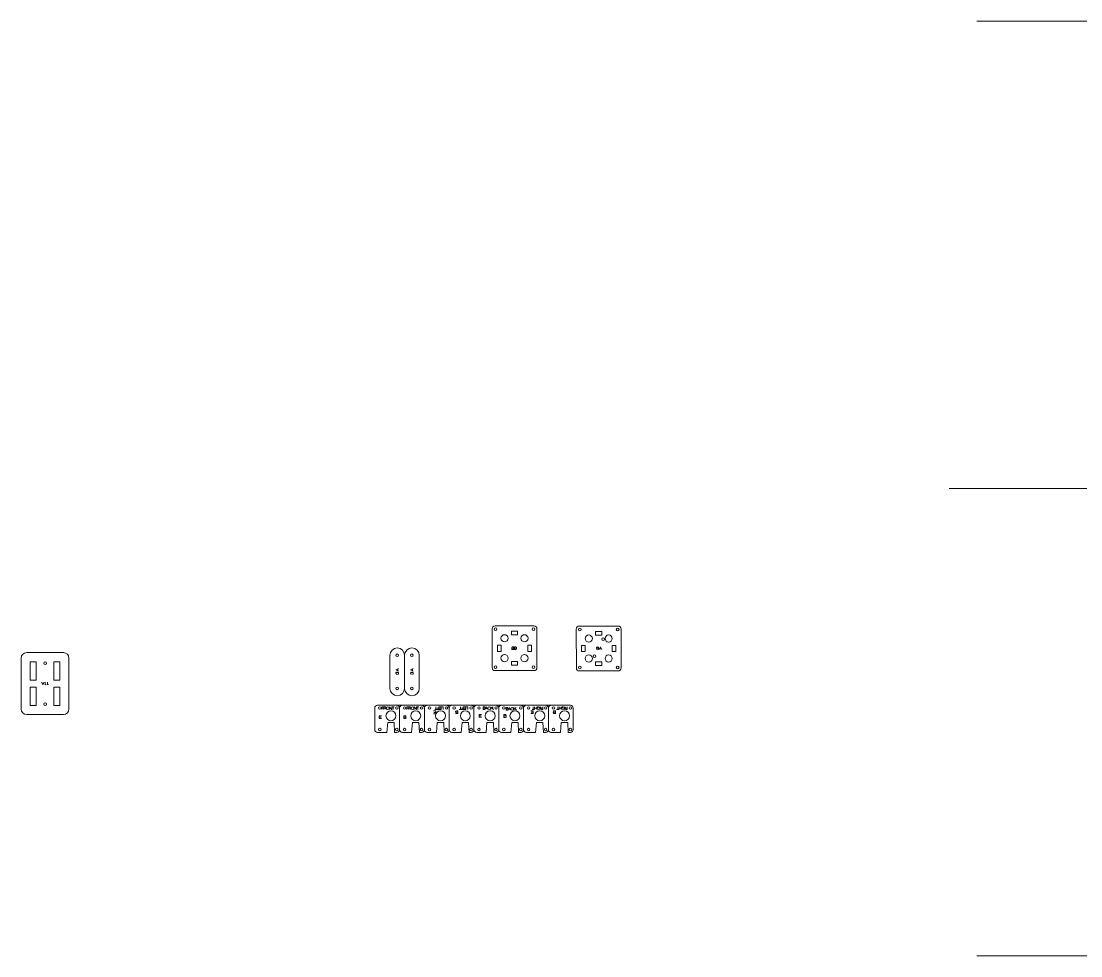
# Model space of a CAD drawing. Header units: millimetres. Extents: x -1390 to 6316, y -1840 to 2435.
# Drawn here: x 1687 to 2610, y 1244 to 2057 of the extents above; entities that cross this region are included whole.
import ezdxf

# ---------------------------------------------------------------- set-up
doc = ezdxf.new("R2010")
doc.units = ezdxf.units.MM
for name, color, linetype, lineweight, true_color in [('11A', 1, 'CONTINUOUS', 0, 0xff0000), ('11A Text', 5, 'CONTINUOUS', 0, 0x0000ff), ('3A', 1, 'CONTINUOUS', 0, 0xff0000), ('3A Text', 5, 'CONTINUOUS', 0, 0x0000ff), ('8A', 1, 'CONTINUOUS', 0, 0xff0000), ('8A Text', 5, 'CONTINUOUS', 0, 0x0000ff), ('8B', 1, 'CONTINUOUS', 0, 0xff0000), ('8B Text', 5, 'CONTINUOUS', 0, 0x0000ff), ('E and B', 1, 'CONTINUOUS', 0, 0xff0000), ('E and B text', 7, 'CONTINUOUS', 0, 0x000000), ('Referance lines', 3, 'CONTINUOUS', 0, 0x00ff00)]:
    doc.layers.add(name, color=color, linetype=linetype, lineweight=lineweight, true_color=true_color)

msp = doc.modelspace()

# ---------------------------------------------------------------- linework, layer by layer
at = {"layer": '11A', "color": 1, "true_color": 0xff0000}
for p, q in [((1691.51, 1507.99), (1724.01, 1507.99)), ((1728.55, 1503.45), (1728.55, 1458.56))]:
    msp.add_line(p, q, dxfattribs=at)
for points in [[(1686.96, 1458.81), (1686.96, 1503.2)], [(1694.88, 1500), (1700, 1500), (1700, 1484), (1694.88, 1484), (1694.88, 1500), (1694.88, 1500)], [(1708.9, 1498.86), (1708.9, 1498.86)], [(1715.52, 1500), (1720.64, 1500), (1720.64, 1484), (1715.52, 1484), (1715.52, 1500), (1715.52, 1500)], [(1694.88, 1478.01), (1700, 1478.01), (1700, 1462.01), (1694.88, 1462.01), (1694.88, 1478.01), (1694.88, 1478.01)], [(1715.52, 1478.01), (1720.64, 1478.01), (1720.64, 1462.01), (1715.52, 1462.01), (1715.52, 1478.01), (1715.52, 1478.01)], [(1708.9, 1463.15), (1708.9, 1463.15)], [(1723.76, 1454.01), (1691.76, 1454.01)]]:
    msp.add_lwpolyline(points, dxfattribs=at)
for points in [[(1686.96, 1503.2), (1686.96, 1505.85), (1689.11, 1508), (1691.76, 1508)], [(1723.76, 1508), (1726.41, 1508), (1728.56, 1505.85), (1728.56, 1503.2)], [(1707.76, 1500), (1707.13, 1500), (1706.62, 1499.49), (1706.62, 1498.86)], [(1706.62, 1498.86), (1706.62, 1498.23), (1707.13, 1497.72), (1707.76, 1497.72)], [(1708.9, 1498.86), (1708.9, 1499.49), (1708.39, 1500), (1707.76, 1500)], [(1707.76, 1497.72), (1708.39, 1497.72), (1708.9, 1498.23), (1708.9, 1498.86)], [(1691.76, 1454.01), (1689.11, 1454.01), (1686.96, 1456.16), (1686.96, 1458.81)], [(1707.76, 1464.29), (1707.13, 1464.29), (1706.62, 1463.78), (1706.62, 1463.15)], [(1706.62, 1463.15), (1706.62, 1462.52), (1707.13, 1462.01), (1707.76, 1462.01)], [(1708.9, 1463.15), (1708.9, 1463.78), (1708.39, 1464.29), (1707.76, 1464.29)], [(1707.76, 1462.01), (1708.39, 1462.01), (1708.9, 1462.52), (1708.9, 1463.15)], [(1728.56, 1458.81), (1728.56, 1456.16), (1726.41, 1454.01), (1723.76, 1454.01)]]:
    msp.add_open_spline(points, degree=3, dxfattribs=at)
at = {"layer": '11A Text', "color": 5, "true_color": 0x0000ff}
for points in [[(1706.96, 1482.21), (1705.85, 1479.8), (1705.76, 1479.8), (1704.65, 1482.21)], [(1705.02, 1481.42), (1706.6, 1481.42)], [(1707.95, 1479.86), (1707.86, 1479.86), (1707.86, 1482.24)], [(1709.95, 1479.86), (1709.86, 1479.86), (1709.86, 1482.24)]]:
    msp.add_lwpolyline(points, dxfattribs=at)
for points in [[(1708.7, 1480.31), (1708.33, 1480.22), (1708.09, 1480.02), (1707.95, 1479.86)], [(1710.7, 1480.31), (1710.33, 1480.22), (1710.09, 1480.02), (1709.95, 1479.86)]]:
    msp.add_open_spline(points, degree=3, dxfattribs=at)
at = {"layer": '3A', "color": 1, "true_color": 0xff0000}
msp.add_line((2007.99, 1505.97), (2007.99, 1476.49), dxfattribs=at)
for points in [[(2015.53, 1505.63), (2015.53, 1505.63)], [(2020.79, 1476.83), (2020.79, 1505.63)], [(2028.33, 1505.63), (2028.33, 1505.63)], [(2033.59, 1505.63), (2033.59, 1476.83), (2033.59, 1476.83)], [(2015.53, 1476.83), (2015.53, 1476.83)], [(2028.33, 1476.83), (2028.33, 1476.83)]]:
    msp.add_lwpolyline(points, dxfattribs=at)
for points in [[(2007.99, 1505.63), (2007.99, 1509.17), (2010.85, 1512.03), (2014.39, 1512.03)], [(2013.25, 1505.63), (2013.25, 1506.26), (2013.76, 1506.77), (2014.39, 1506.77)], [(2014.39, 1504.49), (2013.76, 1504.49), (2013.25, 1505), (2013.25, 1505.63)], [(2014.39, 1512.03), (2017.92, 1512.03), (2020.79, 1509.17), (2020.79, 1505.63)], [(2014.39, 1506.77), (2015.01, 1506.77), (2015.53, 1506.26), (2015.53, 1505.63)], [(2015.53, 1505.63), (2015.53, 1505), (2015.01, 1504.49), (2014.39, 1504.49)], [(2020.79, 1505.63), (2020.79, 1509.17), (2023.65, 1512.03), (2027.19, 1512.03)], [(2026.05, 1505.63), (2026.05, 1506.26), (2026.56, 1506.77), (2027.19, 1506.77)], [(2027.19, 1504.49), (2026.56, 1504.49), (2026.05, 1505), (2026.05, 1505.63)], [(2027.19, 1512.03), (2030.72, 1512.03), (2033.59, 1509.17), (2033.59, 1505.63)], [(2027.19, 1506.77), (2027.81, 1506.77), (2028.33, 1506.26), (2028.33, 1505.63)], [(2028.33, 1505.63), (2028.33, 1505), (2027.81, 1504.49), (2027.19, 1504.49)], [(2014.39, 1470.43), (2010.85, 1470.43), (2007.99, 1473.3), (2007.99, 1476.83)], [(2013.25, 1476.83), (2013.25, 1477.46), (2013.76, 1477.97), (2014.39, 1477.97)], [(2014.39, 1475.69), (2013.76, 1475.69), (2013.25, 1476.2), (2013.25, 1476.83)], [(2014.39, 1477.97), (2015.01, 1477.97), (2015.53, 1477.46), (2015.53, 1476.83)], [(2015.53, 1476.83), (2015.53, 1476.2), (2015.01, 1475.69), (2014.39, 1475.69)], [(2020.79, 1476.83), (2020.79, 1473.3), (2017.92, 1470.43), (2014.39, 1470.43)], [(2027.19, 1470.43), (2023.65, 1470.43), (2020.79, 1473.3), (2020.79, 1476.83)], [(2026.05, 1476.83), (2026.05, 1477.46), (2026.56, 1477.97), (2027.19, 1477.97)], [(2027.19, 1475.69), (2026.56, 1475.69), (2026.05, 1476.2), (2026.05, 1476.83)], [(2027.19, 1477.97), (2027.81, 1477.97), (2028.33, 1477.46), (2028.33, 1476.83)], [(2028.33, 1476.83), (2028.33, 1476.2), (2027.81, 1475.69), (2027.19, 1475.69)], [(2033.59, 1476.83), (2033.59, 1473.3), (2030.72, 1470.43), (2027.19, 1470.43)]]:
    msp.add_open_spline(points, degree=3, dxfattribs=at)
at = {"layer": '3A Text', "color": 5, "true_color": 0x0000ff}
for points in [[(2015.59, 1491.73), (2013.18, 1492.84), (2013.18, 1492.93), (2015.59, 1494.04)], [(2014.3, 1490.25), (2014.31, 1490.25)], [(2014.8, 1493.67), (2014.8, 1492.09)], [(2028.39, 1491.73), (2025.98, 1492.84), (2025.98, 1492.93), (2028.39, 1494.04)], [(2027.1, 1490.25), (2027.11, 1490.25)], [(2027.6, 1493.67), (2027.6, 1492.09)]]:
    msp.add_lwpolyline(points, dxfattribs=at)
for points in [[(2013.14, 1490), (2013.14, 1490.57), (2013.4, 1490.82), (2013.77, 1490.82)], [(2013.94, 1489.1), (2013.45, 1489.12), (2013.14, 1489.33), (2013.14, 1490)], [(2013.77, 1490.82), (2014, 1490.82), (2014.26, 1490.68), (2014.3, 1490.25)], [(2014.31, 1490.25), (2014.36, 1490.71), (2014.63, 1490.87), (2014.94, 1490.87)], [(2014.85, 1489.03), (2014.83, 1489.03), (2014.8, 1489.03), (2014.77, 1489.03)], [(2015.63, 1489.95), (2015.63, 1489.32), (2015.32, 1489.03), (2014.85, 1489.03)], [(2014.94, 1490.87), (2015.21, 1490.87), (2015.63, 1490.7), (2015.63, 1489.95)], [(2025.94, 1490), (2025.94, 1490.57), (2026.2, 1490.82), (2026.57, 1490.82)], [(2026.74, 1489.1), (2026.25, 1489.12), (2025.94, 1489.33), (2025.94, 1490)], [(2026.57, 1490.82), (2026.8, 1490.82), (2027.06, 1490.68), (2027.1, 1490.25)], [(2027.11, 1490.25), (2027.16, 1490.71), (2027.43, 1490.87), (2027.74, 1490.87)], [(2027.65, 1489.03), (2027.63, 1489.03), (2027.6, 1489.03), (2027.57, 1489.03)], [(2028.43, 1489.95), (2028.43, 1489.32), (2028.12, 1489.03), (2027.65, 1489.03)], [(2027.74, 1490.87), (2028.01, 1490.87), (2028.43, 1490.7), (2028.43, 1489.95)]]:
    msp.add_open_spline(points, degree=3, dxfattribs=at)
at = {"layer": '8A', "color": 1, "true_color": 0xff0000}
for p, q in [((2170.37, 1528.4), (2170.38, 1494.52)), ((2206.91, 1492.02), (2172.89, 1492.01))]:
    msp.add_line(p, q, dxfattribs=at)
for points in [[(2206.77, 1531.06), (2173.02, 1531.05)], [(2173.41, 1529.22), (2173.41, 1529.22)], [(2187.18, 1526.42), (2192.62, 1526.42), (2192.62, 1523.22), (2187.18, 1523.22), (2187.18, 1526.42), (2187.18, 1526.42)], [(2207.58, 1528.02), (2207.58, 1528.02)], [(2209.43, 1494.67), (2209.42, 1528.41)], [(2175.01, 1514.25), (2178.21, 1514.25), (2178.21, 1508.81), (2175.01, 1508.81), (2175.01, 1514.25), (2175.01, 1514.25)], [(2184.34, 1520.2), (2184.34, 1520.2)], [(2193.7, 1518.53), (2193.7, 1518.53)], [(2201.58, 1514.25), (2204.78, 1514.25), (2204.78, 1508.81), (2201.58, 1508.81), (2201.58, 1514.25), (2201.58, 1514.25)], [(2201.67, 1520.2), (2201.67, 1520.2)], [(2172.21, 1495.05), (2172.21, 1495.05)], [(2184.34, 1502.87), (2184.34, 1502.87)], [(2186.1, 1503.73), (2186.1, 1503.73)], [(2187.17, 1496.65), (2187.18, 1499.85), (2192.62, 1499.85), (2192.62, 1496.65), (2187.17, 1496.65), (2187.17, 1496.65)], [(2201.67, 1502.87), (2201.67, 1502.87)], [(2206.38, 1493.85), (2206.38, 1493.85)]]:
    msp.add_lwpolyline(points, dxfattribs=at)
for points in [[(2173.02, 1531.05), (2171.56, 1531.05), (2170.37, 1529.86), (2170.37, 1528.4)], [(2172.21, 1528.02), (2172.21, 1528.68), (2172.75, 1529.22), (2173.41, 1529.22)], [(2173.41, 1526.82), (2172.75, 1526.82), (2172.21, 1527.35), (2172.21, 1528.02)], [(2173.41, 1529.22), (2174.08, 1529.22), (2174.61, 1528.68), (2174.61, 1528.02)], [(2174.61, 1528.02), (2174.61, 1527.35), (2174.08, 1526.82), (2173.41, 1526.82)], [(2178.1, 1520.2), (2178.1, 1521.92), (2179.5, 1523.32), (2181.22, 1523.32)], [(2181.22, 1523.32), (2182.94, 1523.32), (2184.34, 1521.92), (2184.34, 1520.2)], [(2195.43, 1520.2), (2195.43, 1521.92), (2196.82, 1523.32), (2198.55, 1523.32)], [(2198.55, 1523.32), (2200.27, 1523.32), (2201.67, 1521.92), (2201.67, 1520.2)], [(2205.18, 1528.02), (2205.18, 1528.68), (2205.72, 1529.22), (2206.38, 1529.22)], [(2206.38, 1526.82), (2205.72, 1526.82), (2205.18, 1527.35), (2205.18, 1528.02)], [(2206.38, 1529.22), (2207.04, 1529.22), (2207.58, 1528.68), (2207.58, 1528.02)], [(2207.58, 1528.02), (2207.58, 1527.35), (2207.04, 1526.82), (2206.38, 1526.82)], [(2209.42, 1528.41), (2209.42, 1529.87), (2208.22, 1531.06), (2206.77, 1531.06)], [(2181.22, 1517.08), (2179.5, 1517.08), (2178.1, 1518.47), (2178.1, 1520.2)], [(2184.34, 1520.2), (2184.34, 1518.47), (2182.94, 1517.08), (2181.22, 1517.08)], [(2193.7, 1520.93), (2193.03, 1520.93), (2192.5, 1520.4), (2192.5, 1519.73)], [(2192.5, 1519.73), (2192.5, 1519.07), (2193.03, 1518.53), (2193.7, 1518.53)], [(2194.9, 1519.73), (2194.9, 1520.4), (2194.36, 1520.93), (2193.7, 1520.93)], [(2193.7, 1518.53), (2194.36, 1518.53), (2194.9, 1519.07), (2194.9, 1519.73)], [(2198.55, 1517.08), (2196.82, 1517.08), (2195.43, 1518.47), (2195.43, 1520.2)], [(2201.67, 1520.2), (2201.67, 1518.47), (2200.27, 1517.08), (2198.55, 1517.08)], [(2178.1, 1502.87), (2178.1, 1504.59), (2179.5, 1505.99), (2181.22, 1505.99)], [(2181.22, 1505.99), (2182.94, 1505.99), (2184.34, 1504.59), (2184.34, 1502.87)], [(2186.1, 1506.13), (2185.43, 1506.13), (2184.9, 1505.6), (2184.9, 1504.93)], [(2184.9, 1504.93), (2184.9, 1504.27), (2185.43, 1503.73), (2186.1, 1503.73)], [(2187.3, 1504.93), (2187.3, 1505.6), (2186.76, 1506.13), (2186.1, 1506.13)], [(2186.1, 1503.73), (2186.76, 1503.73), (2187.3, 1504.27), (2187.3, 1504.93)], [(2195.43, 1502.87), (2195.43, 1504.59), (2196.82, 1505.99), (2198.55, 1505.99)], [(2198.55, 1505.99), (2200.27, 1505.99), (2201.67, 1504.59), (2201.67, 1502.87)], [(2172.21, 1495.05), (2172.21, 1495.71), (2172.75, 1496.25), (2173.41, 1496.25)], [(2173.41, 1493.85), (2172.75, 1493.85), (2172.21, 1494.39), (2172.21, 1495.05)], [(2173.41, 1496.25), (2174.08, 1496.25), (2174.61, 1495.71), (2174.61, 1495.05)], [(2174.61, 1495.05), (2174.61, 1494.39), (2174.08, 1493.85), (2173.41, 1493.85)], [(2181.22, 1499.75), (2179.5, 1499.75), (2178.1, 1501.15), (2178.1, 1502.87)], [(2184.34, 1502.87), (2184.34, 1501.15), (2182.94, 1499.75), (2181.22, 1499.75)], [(2198.55, 1499.75), (2196.82, 1499.75), (2195.43, 1501.15), (2195.43, 1502.87)], [(2201.67, 1502.87), (2201.67, 1501.15), (2200.27, 1499.75), (2198.55, 1499.75)], [(2205.18, 1495.05), (2205.18, 1495.71), (2205.72, 1496.25), (2206.38, 1496.25)], [(2206.38, 1493.85), (2205.72, 1493.85), (2205.18, 1494.39), (2205.18, 1495.05)], [(2206.38, 1496.25), (2207.04, 1496.25), (2207.58, 1495.71), (2207.58, 1495.05)], [(2207.58, 1495.05), (2207.58, 1494.39), (2207.04, 1493.85), (2206.38, 1493.85)], [(2170.38, 1494.66), (2170.38, 1493.2), (2171.57, 1492), (2173.03, 1492)], [(2206.77, 1492.01), (2208.23, 1492.01), (2209.43, 1493.21), (2209.43, 1494.67)]]:
    msp.add_open_spline(points, degree=3, dxfattribs=at)
at = {"layer": '8A Text', "color": 5, "true_color": 0x0000ff}
for points in [[(2188.6, 1511.88), (2189.15, 1511.88)], [(2188.6, 1511.88), (2188.6, 1511.88)], [(2188.6, 1511.88), (2188.6, 1511.88)], [(2189.15, 1511.88), (2189.15, 1511.88)], [(2190.19, 1510.55), (2191.3, 1512.96), (2191.39, 1512.96), (2192.5, 1510.55)], [(2192.13, 1511.35), (2190.55, 1511.35)]]:
    msp.add_lwpolyline(points, dxfattribs=at)
for points in [[(2187.92, 1511.19), (2187.92, 1511.58), (2188.12, 1511.83), (2188.6, 1511.88)], [(2188.87, 1510.51), (2188.16, 1510.51), (2187.92, 1510.83), (2187.92, 1511.19)], [(2188.05, 1512.41), (2188.05, 1512.8), (2188.34, 1513), (2188.87, 1513)], [(2188.6, 1511.88), (2188.17, 1511.91), (2188.05, 1512.21), (2188.05, 1512.41)], [(2188.87, 1513), (2189.41, 1513), (2189.7, 1512.8), (2189.7, 1512.41)], [(2189.83, 1511.19), (2189.83, 1510.83), (2189.59, 1510.51), (2188.87, 1510.51)], [(2189.7, 1512.41), (2189.7, 1512.21), (2189.58, 1511.91), (2189.15, 1511.88)], [(2189.15, 1511.88), (2189.63, 1511.83), (2189.83, 1511.58), (2189.83, 1511.19)]]:
    msp.add_open_spline(points, degree=3, dxfattribs=at)
at = {"layer": '8B'}
msp.add_line((2099.54, 1492.27), (2133.56, 1492.28), dxfattribs=at)
at = {"layer": '8B', "color": 1, "true_color": 0xff0000}
for points in [[(2097.02, 1528.66), (2097.03, 1494.92)], [(2133.42, 1531.32), (2099.67, 1531.32)], [(2100.06, 1529.48), (2100.06, 1529.48)], [(2107.88, 1523.56), (2107.88, 1523.56)], [(2113.83, 1526.68), (2119.27, 1526.68), (2119.27, 1523.48), (2113.83, 1523.48), (2113.83, 1526.68), (2113.83, 1526.68)], [(2125.21, 1523.56), (2125.21, 1523.56)], [(2134.23, 1528.28), (2134.23, 1528.28)], [(2136.08, 1494.93), (2136.07, 1528.67)], [(2101.67, 1514.52), (2104.86, 1514.52), (2104.86, 1509.08), (2101.67, 1509.08), (2101.67, 1514.52), (2101.67, 1514.52)], [(2131.43, 1509.07), (2128.23, 1509.07), (2128.23, 1514.52), (2131.43, 1514.52), (2131.43, 1509.07), (2131.43, 1509.07)], [(2107.88, 1506.24), (2107.88, 1506.24)], [(2125.21, 1506.24), (2125.21, 1506.24)], [(2098.86, 1495.31), (2098.86, 1495.31)], [(2113.83, 1500.11), (2119.27, 1500.11), (2119.27, 1496.91), (2113.83, 1496.91), (2113.83, 1500.11), (2113.83, 1500.11)], [(2133.03, 1494.11), (2133.03, 1494.11)]]:
    msp.add_lwpolyline(points, dxfattribs=at)
for points in [[(2099.67, 1531.32), (2098.21, 1531.32), (2097.02, 1530.12), (2097.02, 1528.66)], [(2098.86, 1528.28), (2098.86, 1528.94), (2099.4, 1529.48), (2100.06, 1529.48)], [(2100.06, 1527.08), (2099.4, 1527.08), (2098.86, 1527.62), (2098.86, 1528.28)], [(2100.06, 1529.48), (2100.73, 1529.48), (2101.26, 1528.94), (2101.26, 1528.28)], [(2101.26, 1528.28), (2101.26, 1527.62), (2100.73, 1527.08), (2100.06, 1527.08)], [(2104.76, 1520.44), (2104.76, 1522.17), (2106.16, 1523.56), (2107.88, 1523.56)], [(2107.88, 1523.56), (2109.61, 1523.56), (2111, 1522.17), (2111, 1520.44)], [(2122.09, 1520.44), (2122.09, 1522.17), (2123.49, 1523.56), (2125.21, 1523.56)], [(2125.21, 1523.56), (2126.93, 1523.56), (2128.33, 1522.17), (2128.33, 1520.44)], [(2131.83, 1528.28), (2131.83, 1528.94), (2132.37, 1529.48), (2133.03, 1529.48)], [(2133.03, 1527.08), (2132.37, 1527.08), (2131.83, 1527.62), (2131.83, 1528.28)], [(2133.03, 1529.48), (2133.69, 1529.48), (2134.23, 1528.94), (2134.23, 1528.28)], [(2134.23, 1528.28), (2134.23, 1527.62), (2133.69, 1527.08), (2133.03, 1527.08)], [(2136.07, 1528.67), (2136.07, 1530.13), (2134.87, 1531.32), (2133.42, 1531.32)], [(2107.88, 1517.32), (2106.16, 1517.32), (2104.76, 1518.72), (2104.76, 1520.44)], [(2111, 1520.44), (2111, 1518.72), (2109.61, 1517.32), (2107.88, 1517.32)], [(2125.21, 1517.32), (2123.49, 1517.32), (2122.09, 1518.72), (2122.09, 1520.44)], [(2128.33, 1520.44), (2128.33, 1518.72), (2126.93, 1517.32), (2125.21, 1517.32)], [(2104.76, 1503.12), (2104.76, 1504.84), (2106.16, 1506.24), (2107.88, 1506.24)], [(2107.88, 1506.24), (2109.61, 1506.24), (2111, 1504.84), (2111, 1503.12)], [(2122.09, 1503.12), (2122.09, 1504.84), (2123.49, 1506.24), (2125.21, 1506.24)], [(2125.21, 1506.24), (2126.93, 1506.24), (2128.33, 1504.84), (2128.33, 1503.12)], [(2097.03, 1494.92), (2097.03, 1493.46), (2098.22, 1492.27), (2099.68, 1492.27)], [(2098.86, 1495.31), (2098.86, 1495.98), (2099.4, 1496.51), (2100.06, 1496.51)], [(2100.06, 1494.11), (2099.4, 1494.11), (2098.86, 1494.65), (2098.86, 1495.31)], [(2100.06, 1496.51), (2100.73, 1496.51), (2101.26, 1495.98), (2101.26, 1495.31)], [(2101.26, 1495.31), (2101.26, 1494.65), (2100.73, 1494.11), (2100.06, 1494.11)], [(2107.88, 1500), (2106.16, 1500), (2104.76, 1501.39), (2104.76, 1503.12)], [(2111, 1503.12), (2111, 1501.39), (2109.61, 1500), (2107.88, 1500)], [(2125.21, 1500), (2123.49, 1500), (2122.09, 1501.39), (2122.09, 1503.12)], [(2128.33, 1503.12), (2128.33, 1501.39), (2126.93, 1500), (2125.21, 1500)], [(2131.83, 1495.31), (2131.83, 1495.98), (2132.37, 1496.51), (2133.03, 1496.51)], [(2133.03, 1494.11), (2132.37, 1494.11), (2131.83, 1494.65), (2131.83, 1495.31)], [(2133.03, 1496.51), (2133.69, 1496.51), (2134.23, 1495.98), (2134.23, 1495.31)], [(2134.23, 1495.31), (2134.23, 1494.65), (2133.69, 1494.11), (2133.03, 1494.11)], [(2133.42, 1492.27), (2134.88, 1492.27), (2136.08, 1493.47), (2136.08, 1494.93)]]:
    msp.add_open_spline(points, degree=3, dxfattribs=at)
at = {"layer": '8B Text', "color": 5, "true_color": 0x0000ff}
for points in [[(2114.79, 1511.92), (2114.79, 1511.93)], [(2114.79, 1511.92), (2115.34, 1511.92)], [(2114.79, 1511.92), (2114.79, 1511.92)], [(2115.34, 1511.93), (2115.34, 1511.92)], [(2116.47, 1512.98), (2117.72, 1512.98)], [(2117.64, 1510.69), (2116.47, 1510.69), (2116.47, 1512.98), (2116.47, 1512.98)], [(2117.83, 1511.89), (2116.47, 1511.89)], [(2117.83, 1511.89), (2117.83, 1511.89)]]:
    msp.add_lwpolyline(points, dxfattribs=at)
for points in [[(2114.11, 1511.23), (2114.11, 1511.62), (2114.31, 1511.87), (2114.79, 1511.92)], [(2115.07, 1510.55), (2114.35, 1510.55), (2114.11, 1510.87), (2114.11, 1511.23)], [(2114.24, 1512.45), (2114.24, 1512.84), (2114.53, 1513.04), (2115.07, 1513.04)], [(2114.79, 1511.93), (2114.36, 1511.96), (2114.24, 1512.25), (2114.24, 1512.45)], [(2115.07, 1513.04), (2115.6, 1513.04), (2115.9, 1512.84), (2115.9, 1512.45)], [(2116.02, 1511.23), (2116.02, 1510.87), (2115.78, 1510.55), (2115.07, 1510.55)], [(2115.9, 1512.45), (2115.9, 1512.25), (2115.77, 1511.96), (2115.34, 1511.93)], [(2115.34, 1511.92), (2115.82, 1511.87), (2116.02, 1511.62), (2116.02, 1511.23)], [(2118.41, 1511.31), (2118.41, 1511.04), (2118.24, 1510.69), (2117.64, 1510.69)], [(2117.72, 1512.98), (2118.08, 1512.98), (2118.34, 1512.79), (2118.34, 1512.41)], [(2118.34, 1512.41), (2118.34, 1512.14), (2118.1, 1511.89), (2117.83, 1511.89)], [(2117.83, 1511.89), (2118.13, 1511.87), (2118.41, 1511.71), (2118.41, 1511.31)]]:
    msp.add_open_spline(points, degree=3, dxfattribs=at)
at = {"layer": 'E and B', "color": 1, "true_color": 0xff0000}
msp.add_line((1997.26, 1462.13), (2165.23, 1462.13), dxfattribs=at)
for points in [[(1994.86, 1459.73), (1994.86, 1440.96)], [(1998.14, 1459.79), (1998.14, 1459.79)], [(2012.94, 1459.79), (2012.94, 1459.79)], [(2016.46, 1459.73), (2016.46, 1440.96)], [(2019.74, 1459.79), (2019.74, 1459.79)], [(2034.53, 1459.79), (2034.53, 1459.79)], [(2038.05, 1459.73), (2038.05, 1440.96)], [(2041.33, 1459.79), (2041.33, 1459.79)], [(2056.13, 1459.79), (2056.13, 1459.79)], [(2059.65, 1459.73), (2059.65, 1440.96)], [(2062.93, 1459.79), (2062.93, 1459.79)], [(2077.73, 1459.79), (2077.73, 1459.79)], [(2081.25, 1459.73), (2081.25, 1440.96)], [(2084.53, 1459.79), (2084.53, 1459.79)], [(2099.33, 1459.79), (2099.33, 1459.79)], [(2102.84, 1459.73), (2102.84, 1440.96)], [(2106.12, 1459.79), (2106.12, 1459.79)], [(2120.92, 1459.79), (2120.92, 1459.79)], [(2124.44, 1459.73), (2124.44, 1440.96)], [(2127.72, 1459.79), (2127.72, 1459.79)], [(2142.52, 1459.79), (2142.52, 1459.79)], [(2146.04, 1459.73), (2146.04, 1440.96)], [(2149.32, 1459.79), (2149.32, 1459.79)], [(2164.11, 1459.79), (2164.11, 1459.79)], [(2167.63, 1440.96), (2167.63, 1459.73)], [(2004.6, 1452.98), (2004.6, 1452.98)], [(2026.19, 1452.98), (2026.19, 1452.98)], [(2047.79, 1452.98), (2047.79, 1452.98)], [(2069.39, 1452.98), (2069.39, 1452.98)], [(2090.98, 1452.98), (2090.98, 1452.98)], [(2112.58, 1452.98), (2112.58, 1452.98)], [(2134.18, 1452.98), (2134.18, 1452.98)], [(2155.78, 1452.98), (2155.78, 1452.98)], [(1997.26, 1438.56), (2005.34, 1438.56), (2006.14, 1447.23), (2011.74, 1447.23), (2011.74, 1447.23), (2012.14, 1438.56), (2014.06, 1438.56)], [(1998.14, 1440.99), (1998.14, 1440.99)], [(2012.94, 1440.99), (2012.94, 1440.99)], [(2018.86, 1438.56), (2026.93, 1438.56), (2027.73, 1447.23), (2033.33, 1447.23), (2033.33, 1447.23), (2033.73, 1438.56), (2035.65, 1438.56)], [(2019.74, 1440.99), (2019.74, 1440.99)], [(2034.53, 1440.99), (2034.53, 1440.99)], [(2040.45, 1438.56), (2048.53, 1438.56), (2049.33, 1447.23), (2054.93, 1447.23), (2055.33, 1438.56), (2057.25, 1438.56)], [(2041.33, 1440.99), (2041.33, 1440.99)], [(2056.13, 1440.99), (2056.13, 1440.99)], [(2062.05, 1438.56), (2070.13, 1438.56), (2070.93, 1447.23), (2076.53, 1447.23), (2076.53, 1447.23), (2076.93, 1438.56), (2078.85, 1438.56)], [(2062.93, 1440.99), (2062.93, 1440.99)], [(2077.73, 1440.99), (2077.73, 1440.99)], [(2083.64, 1438.56), (2091.72, 1438.56), (2092.52, 1447.23), (2098.12, 1447.23), (2098.12, 1447.23), (2098.52, 1438.56), (2100.44, 1438.56)], [(2084.53, 1440.99), (2084.53, 1440.99)], [(2099.32, 1440.99), (2099.32, 1440.99)], [(2105.24, 1438.56), (2113.32, 1438.56), (2114.12, 1447.23), (2119.72, 1447.23), (2119.72, 1447.23), (2120.12, 1438.56), (2122.04, 1438.56)], [(2106.12, 1440.99), (2106.12, 1440.99)], [(2120.92, 1440.99), (2120.92, 1440.99)], [(2126.84, 1438.56), (2134.92, 1438.56), (2135.72, 1447.23), (2141.32, 1447.23), (2141.32, 1447.23), (2141.72, 1438.56), (2143.64, 1438.56)], [(2127.72, 1440.99), (2127.72, 1440.99)], [(2142.52, 1440.99), (2142.52, 1440.99)], [(2148.44, 1438.56), (2156.51, 1438.56), (2157.31, 1447.23), (2162.91, 1447.23), (2162.91, 1447.23), (2163.31, 1438.56), (2165.23, 1438.56)], [(2149.32, 1440.99), (2149.32, 1440.99)], [(2164.11, 1440.99), (2164.11, 1440.99)]]:
    msp.add_lwpolyline(points, dxfattribs=at)
for points in [[(1997.26, 1462.13), (1995.93, 1462.13), (1994.86, 1461.05), (1994.86, 1459.73)], [(1998.14, 1459.79), (1998.13, 1459.17), (1998.64, 1458.66), (1999.25, 1458.66)], [(1999.26, 1460.9), (1998.64, 1460.91), (1998.14, 1460.41), (1998.14, 1459.79)], [(1999.25, 1458.66), (1999.87, 1458.66), (2000.38, 1459.16), (2000.38, 1459.78)], [(2000.38, 1459.78), (2000.38, 1460.4), (1999.88, 1460.9), (1999.26, 1460.9)], [(2012.94, 1459.79), (2012.93, 1459.17), (2013.43, 1458.66), (2014.05, 1458.66)], [(2014.06, 1460.9), (2013.44, 1460.91), (2012.94, 1460.41), (2012.94, 1459.79)], [(2014.05, 1458.66), (2014.67, 1458.66), (2015.17, 1459.16), (2015.17, 1459.78)], [(2016.46, 1459.73), (2016.46, 1461.05), (2015.38, 1462.13), (2014.06, 1462.13)], [(2015.17, 1459.78), (2015.18, 1460.4), (2014.68, 1460.9), (2014.06, 1460.9)], [(2018.86, 1462.13), (2017.53, 1462.13), (2016.46, 1461.05), (2016.46, 1459.73)], [(2019.74, 1459.79), (2019.73, 1459.17), (2020.23, 1458.66), (2020.85, 1458.66)], [(2020.86, 1460.9), (2020.24, 1460.91), (2019.74, 1460.41), (2019.74, 1459.79)], [(2020.85, 1458.66), (2021.47, 1458.66), (2021.97, 1459.16), (2021.97, 1459.78)], [(2021.97, 1459.78), (2021.98, 1460.4), (2021.48, 1460.9), (2020.86, 1460.9)], [(2035.66, 1460.9), (2035.04, 1460.91), (2034.54, 1460.41), (2034.53, 1459.79)], [(2034.53, 1459.79), (2034.53, 1459.17), (2035.03, 1458.66), (2035.65, 1458.66)], [(2038.05, 1459.73), (2038.05, 1461.05), (2036.98, 1462.13), (2035.65, 1462.13)], [(2035.65, 1458.66), (2036.27, 1458.66), (2036.77, 1459.16), (2036.77, 1459.78)], [(2036.77, 1459.78), (2036.78, 1460.4), (2036.28, 1460.9), (2035.66, 1460.9)], [(2040.45, 1462.13), (2039.13, 1462.13), (2038.05, 1461.05), (2038.05, 1459.73)], [(2042.46, 1460.9), (2041.84, 1460.91), (2041.33, 1460.41), (2041.33, 1459.79)], [(2041.33, 1459.79), (2041.33, 1459.17), (2041.83, 1458.66), (2042.45, 1458.66)], [(2042.45, 1458.66), (2043.07, 1458.66), (2043.57, 1459.16), (2043.57, 1459.78)], [(2043.57, 1459.78), (2043.58, 1460.4), (2043.07, 1460.9), (2042.46, 1460.9)], [(2057.25, 1460.9), (2056.64, 1460.91), (2056.13, 1460.41), (2056.13, 1459.79)], [(2056.13, 1459.79), (2056.13, 1459.17), (2056.63, 1458.66), (2057.25, 1458.66)], [(2059.65, 1459.73), (2059.65, 1461.05), (2058.57, 1462.13), (2057.25, 1462.13)], [(2058.37, 1459.78), (2058.37, 1460.4), (2057.87, 1460.9), (2057.25, 1460.9)], [(2057.25, 1458.66), (2057.86, 1458.66), (2058.37, 1459.16), (2058.37, 1459.78)], [(2062.05, 1462.13), (2060.72, 1462.13), (2059.65, 1461.05), (2059.65, 1459.73)], [(2064.05, 1460.9), (2063.44, 1460.91), (2062.93, 1460.41), (2062.93, 1459.79)], [(2062.93, 1459.79), (2062.93, 1459.17), (2063.43, 1458.66), (2064.05, 1458.66)], [(2065.17, 1459.78), (2065.17, 1460.4), (2064.67, 1460.9), (2064.05, 1460.9)], [(2064.05, 1458.66), (2064.66, 1458.66), (2065.17, 1459.16), (2065.17, 1459.78)], [(2077.73, 1459.79), (2077.72, 1459.17), (2078.23, 1458.66), (2078.84, 1458.66)], [(2078.85, 1460.9), (2078.23, 1460.91), (2077.73, 1460.41), (2077.73, 1459.79)], [(2078.84, 1458.66), (2079.46, 1458.66), (2079.97, 1459.16), (2079.97, 1459.78)], [(2081.25, 1459.73), (2081.25, 1461.05), (2080.17, 1462.13), (2078.85, 1462.13)], [(2079.97, 1459.78), (2079.97, 1460.4), (2079.47, 1460.9), (2078.85, 1460.9)], [(2083.64, 1462.13), (2082.32, 1462.13), (2081.25, 1461.05), (2081.25, 1459.73)], [(2084.53, 1459.79), (2084.52, 1459.17), (2085.02, 1458.66), (2085.64, 1458.66)], [(2085.65, 1460.9), (2085.03, 1460.91), (2084.53, 1460.41), (2084.53, 1459.79)], [(2085.64, 1458.66), (2086.26, 1458.66), (2086.76, 1459.16), (2086.76, 1459.78)], [(2086.76, 1459.78), (2086.77, 1460.4), (2086.27, 1460.9), (2085.65, 1460.9)], [(2099.33, 1459.79), (2099.32, 1459.17), (2099.82, 1458.66), (2100.44, 1458.66)], [(2100.45, 1460.9), (2099.83, 1460.91), (2099.33, 1460.41), (2099.33, 1459.79)], [(2102.84, 1459.73), (2102.84, 1461.05), (2101.77, 1462.13), (2100.44, 1462.13)], [(2100.44, 1458.66), (2101.06, 1458.66), (2101.56, 1459.16), (2101.56, 1459.78)], [(2101.56, 1459.78), (2101.57, 1460.4), (2101.07, 1460.9), (2100.45, 1460.9)], [(2105.24, 1462.13), (2103.92, 1462.13), (2102.84, 1461.05), (2102.84, 1459.73)], [(2107.25, 1460.9), (2106.63, 1460.91), (2106.12, 1460.41), (2106.12, 1459.79)], [(2106.12, 1459.79), (2106.12, 1459.17), (2106.62, 1458.66), (2107.24, 1458.66)], [(2107.24, 1458.66), (2107.86, 1458.66), (2108.36, 1459.16), (2108.36, 1459.78)], [(2108.36, 1459.78), (2108.36, 1460.4), (2107.86, 1460.9), (2107.25, 1460.9)], [(2122.04, 1460.9), (2121.43, 1460.91), (2120.92, 1460.41), (2120.92, 1459.79)], [(2120.92, 1459.79), (2120.92, 1459.17), (2121.42, 1458.66), (2122.04, 1458.66)], [(2124.44, 1459.73), (2124.44, 1461.05), (2123.36, 1462.13), (2122.04, 1462.13)], [(2123.16, 1459.78), (2123.16, 1460.4), (2122.66, 1460.9), (2122.04, 1460.9)], [(2122.04, 1458.66), (2122.65, 1458.66), (2123.16, 1459.16), (2123.16, 1459.78)], [(2126.84, 1462.13), (2125.51, 1462.13), (2124.44, 1461.05), (2124.44, 1459.73)], [(2128.84, 1460.9), (2128.22, 1460.91), (2127.72, 1460.41), (2127.72, 1459.79)], [(2127.72, 1459.79), (2127.72, 1459.17), (2128.22, 1458.66), (2128.84, 1458.66)], [(2129.96, 1459.78), (2129.96, 1460.4), (2129.46, 1460.9), (2128.84, 1460.9)], [(2128.84, 1458.66), (2129.45, 1458.66), (2129.96, 1459.16), (2129.96, 1459.78)], [(2142.52, 1459.79), (2142.51, 1459.17), (2143.01, 1458.66), (2143.63, 1458.66)], [(2143.64, 1460.9), (2143.02, 1460.91), (2142.52, 1460.41), (2142.52, 1459.79)], [(2143.63, 1458.66), (2144.25, 1458.66), (2144.75, 1459.16), (2144.76, 1459.78)], [(2146.04, 1459.73), (2146.04, 1461.05), (2144.96, 1462.13), (2143.64, 1462.13)], [(2144.76, 1459.78), (2144.76, 1460.4), (2144.26, 1460.9), (2143.64, 1460.9)], [(2148.44, 1462.13), (2147.11, 1462.13), (2146.04, 1461.05), (2146.04, 1459.73)], [(2149.32, 1459.79), (2149.31, 1459.17), (2149.81, 1458.66), (2150.43, 1458.66)], [(2150.44, 1460.9), (2149.82, 1460.91), (2149.32, 1460.41), (2149.32, 1459.79)], [(2150.43, 1458.66), (2151.05, 1458.66), (2151.55, 1459.16), (2151.56, 1459.78)], [(2151.56, 1459.78), (2151.56, 1460.4), (2151.06, 1460.9), (2150.44, 1460.9)], [(2165.24, 1460.9), (2164.62, 1460.91), (2164.12, 1460.41), (2164.11, 1459.79)], [(2164.11, 1459.79), (2164.11, 1459.17), (2164.61, 1458.66), (2165.23, 1458.66)], [(2167.63, 1459.73), (2167.63, 1461.05), (2166.56, 1462.13), (2165.23, 1462.13)], [(2165.23, 1458.66), (2165.85, 1458.66), (2166.35, 1459.16), (2166.35, 1459.78)], [(2166.35, 1459.78), (2166.36, 1460.4), (2165.86, 1460.9), (2165.24, 1460.9)], [(2004.6, 1452.98), (2004.6, 1455.38), (2006.54, 1457.32), (2008.94, 1457.32)], [(2008.94, 1448.64), (2006.54, 1448.64), (2004.6, 1450.59), (2004.6, 1452.98)], [(2008.94, 1457.32), (2011.33, 1457.32), (2013.28, 1455.38), (2013.28, 1452.98)], [(2013.28, 1452.98), (2013.28, 1450.59), (2011.33, 1448.64), (2008.94, 1448.64)], [(2026.19, 1452.98), (2026.19, 1455.38), (2028.14, 1457.32), (2030.53, 1457.32)], [(2030.53, 1448.64), (2028.14, 1448.64), (2026.19, 1450.59), (2026.19, 1452.98)], [(2030.53, 1457.32), (2032.93, 1457.32), (2034.87, 1455.38), (2034.87, 1452.98)], [(2034.87, 1452.98), (2034.87, 1450.59), (2032.93, 1448.64), (2030.53, 1448.64)], [(2047.79, 1452.98), (2047.79, 1455.38), (2049.73, 1457.32), (2052.13, 1457.32)], [(2052.13, 1448.64), (2049.73, 1448.64), (2047.79, 1450.59), (2047.79, 1452.98)], [(2052.13, 1457.32), (2054.53, 1457.32), (2056.47, 1455.38), (2056.47, 1452.98)], [(2056.47, 1452.98), (2056.47, 1450.59), (2054.53, 1448.64), (2052.13, 1448.64)], [(2069.39, 1452.98), (2069.39, 1455.38), (2071.33, 1457.32), (2073.73, 1457.32)], [(2073.73, 1448.64), (2071.33, 1448.64), (2069.39, 1450.59), (2069.39, 1452.98)], [(2073.73, 1457.32), (2076.13, 1457.32), (2078.07, 1455.38), (2078.07, 1452.98)], [(2078.07, 1452.98), (2078.07, 1450.59), (2076.13, 1448.64), (2073.73, 1448.64)], [(2090.98, 1452.98), (2090.98, 1455.38), (2092.93, 1457.32), (2095.32, 1457.32)], [(2095.32, 1448.64), (2092.93, 1448.64), (2090.98, 1450.59), (2090.98, 1452.98)], [(2095.32, 1457.32), (2097.72, 1457.32), (2099.66, 1455.38), (2099.66, 1452.98)], [(2099.66, 1452.98), (2099.66, 1450.59), (2097.72, 1448.64), (2095.32, 1448.64)], [(2112.58, 1452.98), (2112.58, 1455.38), (2114.52, 1457.32), (2116.92, 1457.32)], [(2116.92, 1448.64), (2114.52, 1448.64), (2112.58, 1450.59), (2112.58, 1452.98)], [(2116.92, 1457.32), (2119.32, 1457.32), (2121.26, 1455.38), (2121.26, 1452.98)], [(2121.26, 1452.98), (2121.26, 1450.59), (2119.32, 1448.64), (2116.92, 1448.64)], [(2134.18, 1452.98), (2134.18, 1455.38), (2136.12, 1457.32), (2138.52, 1457.32)], [(2138.52, 1448.64), (2136.12, 1448.64), (2134.18, 1450.59), (2134.18, 1452.98)], [(2138.52, 1457.32), (2140.91, 1457.32), (2142.86, 1455.38), (2142.86, 1452.98)], [(2142.86, 1452.98), (2142.86, 1450.59), (2140.91, 1448.64), (2138.52, 1448.64)], [(2155.78, 1452.98), (2155.78, 1455.38), (2157.72, 1457.32), (2160.12, 1457.32)], [(2160.12, 1448.64), (2157.72, 1448.64), (2155.78, 1450.59), (2155.78, 1452.98)], [(2160.12, 1457.32), (2162.51, 1457.32), (2164.46, 1455.38), (2164.46, 1452.98)], [(2164.46, 1452.98), (2164.46, 1450.59), (2162.51, 1448.64), (2160.12, 1448.64)], [(1994.86, 1440.96), (1994.86, 1439.63), (1995.93, 1438.56), (1997.26, 1438.56)], [(1998.14, 1440.99), (1998.13, 1440.37), (1998.64, 1439.87), (1999.25, 1439.86)], [(1999.26, 1442.1), (1998.64, 1442.11), (1998.14, 1441.61), (1998.14, 1440.99)], [(1999.25, 1439.86), (1999.87, 1439.86), (2000.38, 1440.36), (2000.38, 1440.98)], [(2000.38, 1440.98), (2000.38, 1441.6), (1999.88, 1442.1), (1999.26, 1442.1)], [(2012.94, 1440.99), (2012.93, 1440.37), (2013.43, 1439.87), (2014.05, 1439.86)], [(2014.06, 1442.1), (2013.44, 1442.11), (2012.94, 1441.61), (2012.94, 1440.99)], [(2014.05, 1439.86), (2014.67, 1439.86), (2015.17, 1440.36), (2015.17, 1440.98)], [(2015.17, 1440.98), (2015.18, 1441.6), (2014.68, 1442.1), (2014.06, 1442.1)], [(2014.06, 1438.56), (2015.38, 1438.56), (2016.46, 1439.63), (2016.46, 1440.96)], [(2016.46, 1440.96), (2016.46, 1439.63), (2017.53, 1438.56), (2018.86, 1438.56)], [(2019.74, 1440.99), (2019.73, 1440.37), (2020.23, 1439.87), (2020.85, 1439.86)], [(2020.86, 1442.1), (2020.24, 1442.11), (2019.74, 1441.61), (2019.74, 1440.99)], [(2020.85, 1439.86), (2021.47, 1439.86), (2021.97, 1440.36), (2021.98, 1440.98)], [(2021.98, 1440.98), (2021.98, 1441.6), (2021.48, 1442.1), (2020.86, 1442.1)], [(2035.66, 1442.1), (2035.04, 1442.11), (2034.54, 1441.61), (2034.53, 1440.99)], [(2034.53, 1440.99), (2034.53, 1440.37), (2035.03, 1439.87), (2035.65, 1439.86)], [(2035.65, 1439.86), (2036.27, 1439.86), (2036.77, 1440.36), (2036.77, 1440.98)], [(2035.65, 1438.56), (2036.98, 1438.56), (2038.05, 1439.63), (2038.05, 1440.96)], [(2036.77, 1440.98), (2036.78, 1441.6), (2036.28, 1442.1), (2035.66, 1442.1)], [(2038.05, 1440.96), (2038.05, 1439.63), (2039.13, 1438.56), (2040.45, 1438.56)], [(2042.46, 1442.1), (2041.84, 1442.11), (2041.34, 1441.61), (2041.33, 1440.99)], [(2041.33, 1440.99), (2041.33, 1440.37), (2041.83, 1439.87), (2042.45, 1439.86)], [(2042.45, 1439.86), (2043.07, 1439.86), (2043.57, 1440.36), (2043.57, 1440.98)], [(2043.57, 1440.98), (2043.58, 1441.6), (2043.08, 1442.1), (2042.46, 1442.1)], [(2057.25, 1442.1), (2056.64, 1442.11), (2056.13, 1441.61), (2056.13, 1440.99)], [(2056.13, 1440.99), (2056.13, 1440.37), (2056.63, 1439.87), (2057.25, 1439.86)], [(2058.37, 1440.98), (2058.37, 1441.6), (2057.87, 1442.1), (2057.25, 1442.1)], [(2057.25, 1439.86), (2057.86, 1439.86), (2058.37, 1440.36), (2058.37, 1440.98)], [(2057.25, 1438.56), (2058.57, 1438.56), (2059.65, 1439.63), (2059.65, 1440.96)], [(2059.65, 1440.96), (2059.65, 1439.63), (2060.72, 1438.56), (2062.05, 1438.56)], [(2064.05, 1442.1), (2063.44, 1442.11), (2062.93, 1441.61), (2062.93, 1440.99)], [(2062.93, 1440.99), (2062.93, 1440.37), (2063.43, 1439.87), (2064.05, 1439.86)], [(2065.17, 1440.98), (2065.17, 1441.6), (2064.67, 1442.1), (2064.05, 1442.1)], [(2064.05, 1439.86), (2064.67, 1439.86), (2065.17, 1440.36), (2065.17, 1440.98)], [(2077.73, 1440.99), (2077.72, 1440.37), (2078.23, 1439.87), (2078.84, 1439.86)], [(2078.85, 1442.1), (2078.23, 1442.11), (2077.73, 1441.61), (2077.73, 1440.99)], [(2078.84, 1439.86), (2079.46, 1439.86), (2079.97, 1440.36), (2079.97, 1440.98)], [(2079.97, 1440.98), (2079.97, 1441.6), (2079.47, 1442.1), (2078.85, 1442.1)], [(2078.85, 1438.56), (2080.17, 1438.56), (2081.25, 1439.63), (2081.25, 1440.96)], [(2081.25, 1440.96), (2081.25, 1439.63), (2082.32, 1438.56), (2083.64, 1438.56)], [(2084.53, 1440.99), (2084.52, 1440.37), (2085.02, 1439.87), (2085.64, 1439.86)], [(2085.65, 1442.1), (2085.03, 1442.11), (2084.53, 1441.61), (2084.53, 1440.99)], [(2085.64, 1439.86), (2086.26, 1439.86), (2086.76, 1440.36), (2086.77, 1440.98)], [(2086.77, 1440.98), (2086.77, 1441.6), (2086.27, 1442.1), (2085.65, 1442.1)], [(2100.45, 1442.1), (2099.83, 1442.11), (2099.32, 1441.61), (2099.32, 1440.99)], [(2099.32, 1440.99), (2099.32, 1440.37), (2099.82, 1439.87), (2100.44, 1439.86)], [(2100.44, 1439.86), (2101.06, 1439.86), (2101.56, 1440.36), (2101.56, 1440.98)], [(2100.44, 1438.56), (2101.77, 1438.56), (2102.84, 1439.63), (2102.84, 1440.96)], [(2101.56, 1440.98), (2101.57, 1441.6), (2101.06, 1442.1), (2100.45, 1442.1)], [(2102.84, 1440.96), (2102.84, 1439.63), (2103.92, 1438.56), (2105.24, 1438.56)], [(2107.25, 1442.1), (2106.63, 1442.11), (2106.12, 1441.61), (2106.12, 1440.99)], [(2106.12, 1440.99), (2106.12, 1440.37), (2106.62, 1439.87), (2107.24, 1439.86)], [(2107.24, 1439.86), (2107.86, 1439.86), (2108.36, 1440.36), (2108.36, 1440.98)], [(2108.36, 1440.98), (2108.36, 1441.6), (2107.86, 1442.1), (2107.25, 1442.1)], [(2122.04, 1442.1), (2121.43, 1442.11), (2120.92, 1441.61), (2120.92, 1440.99)], [(2120.92, 1440.99), (2120.92, 1440.37), (2121.42, 1439.87), (2122.04, 1439.86)], [(2123.16, 1440.98), (2123.16, 1441.6), (2122.66, 1442.1), (2122.04, 1442.1)], [(2122.04, 1439.86), (2122.65, 1439.86), (2123.16, 1440.36), (2123.16, 1440.98)], [(2122.04, 1438.56), (2123.36, 1438.56), (2124.44, 1439.63), (2124.44, 1440.96)], [(2124.44, 1440.96), (2124.44, 1439.63), (2125.51, 1438.56), (2126.84, 1438.56)], [(2128.84, 1442.1), (2128.22, 1442.11), (2127.72, 1441.61), (2127.72, 1440.99)], [(2127.72, 1440.99), (2127.72, 1440.37), (2128.22, 1439.87), (2128.84, 1439.86)], [(2129.96, 1440.98), (2129.96, 1441.6), (2129.46, 1442.1), (2128.84, 1442.1)], [(2128.84, 1439.86), (2129.45, 1439.86), (2129.96, 1440.36), (2129.96, 1440.98)], [(2142.52, 1440.99), (2142.51, 1440.37), (2143.01, 1439.87), (2143.63, 1439.86)], [(2143.64, 1442.1), (2143.02, 1442.11), (2142.52, 1441.61), (2142.52, 1440.99)], [(2143.63, 1439.86), (2144.25, 1439.86), (2144.75, 1440.36), (2144.76, 1440.98)], [(2144.76, 1440.98), (2144.76, 1441.6), (2144.26, 1442.1), (2143.64, 1442.1)], [(2143.64, 1438.56), (2144.96, 1438.56), (2146.04, 1439.63), (2146.04, 1440.96)], [(2146.04, 1440.96), (2146.04, 1439.63), (2147.11, 1438.56), (2148.44, 1438.56)], [(2149.32, 1440.99), (2149.31, 1440.37), (2149.81, 1439.87), (2150.43, 1439.86)], [(2150.44, 1442.1), (2149.82, 1442.11), (2149.32, 1441.61), (2149.32, 1440.99)], [(2150.43, 1439.86), (2151.05, 1439.86), (2151.55, 1440.36), (2151.56, 1440.98)], [(2151.56, 1440.98), (2151.56, 1441.6), (2151.06, 1442.1), (2150.44, 1442.1)], [(2165.24, 1442.1), (2164.62, 1442.11), (2164.12, 1441.61), (2164.11, 1440.99)], [(2164.11, 1440.99), (2164.11, 1440.37), (2164.61, 1439.87), (2165.23, 1439.86)], [(2165.23, 1439.86), (2165.85, 1439.86), (2166.35, 1440.36), (2166.35, 1440.98)], [(2165.23, 1438.56), (2166.56, 1438.56), (2167.63, 1439.63), (2167.63, 1440.96)], [(2166.35, 1440.98), (2166.36, 1441.6), (2165.86, 1442.1), (2165.24, 1442.1)]]:
    msp.add_open_spline(points, degree=3, dxfattribs=at)
at = {"layer": 'E and B text', "color": 5, "true_color": 0x0000ff}
for points in [[(2001.08, 1458.45), (2001.08, 1460.74), (2002.69, 1460.74)], [(2001.08, 1459.67), (2002.6, 1459.67)], [(2002.86, 1458.45), (2002.86, 1460.74), (2004.13, 1460.74)], [(2004.21, 1459.56), (2002.86, 1459.56)], [(2004.22, 1459.57), (2004.21, 1459.56)], [(2006.18, 1460.79), (2006.18, 1460.79)], [(2007.64, 1458.45), (2007.64, 1460.74), (2007.73, 1460.74), (2009.54, 1458.45), (2009.61, 1458.45), (2009.61, 1460.74)], [(2009.74, 1460.74), (2011.73, 1460.74)], [(2010.74, 1458.45), (2010.74, 1460.74)], [(2022.65, 1458.45), (2022.65, 1460.74), (2024.27, 1460.74)], [(2022.65, 1459.67), (2024.17, 1459.67)], [(2024.44, 1458.45), (2024.44, 1460.74), (2025.7, 1460.74)], [(2025.78, 1459.56), (2024.44, 1459.56)], [(2025.79, 1459.57), (2025.78, 1459.56)], [(2027.75, 1460.79), (2027.75, 1460.79)], [(2029.22, 1458.45), (2029.22, 1460.74), (2029.3, 1460.74), (2031.11, 1458.45), (2031.18, 1458.45), (2031.18, 1460.74)], [(2031.32, 1460.74), (2033.3, 1460.74)], [(2032.31, 1458.45), (2032.31, 1460.74)], [(2049.09, 1458.4), (2047.02, 1458.4)], [(2048.05, 1460.8), (2048.05, 1458.4)], [(2050.51, 1460.8), (2050.51, 1458.4), (2048.83, 1458.4)], [(2050.51, 1459.51), (2048.92, 1459.51)], [(2050.72, 1460.8), (2052.61, 1460.8), (2052.61, 1458.4), (2050.74, 1458.4)], [(2052.61, 1459.51), (2050.82, 1459.51)], [(2052.84, 1460.8), (2054.53, 1460.8), (2054.53, 1458.4)], [(2070.5, 1458.52), (2068.42, 1458.52)], [(2069.45, 1460.92), (2069.45, 1458.52)], [(2071.92, 1460.92), (2071.92, 1458.52), (2070.23, 1458.52)], [(2071.92, 1459.63), (2070.33, 1459.63)], [(2072.13, 1460.92), (2074.02, 1460.92), (2074.02, 1458.52), (2072.15, 1458.52)], [(2074.02, 1459.63), (2072.22, 1459.63)], [(2074.25, 1460.92), (2075.93, 1460.92), (2075.93, 1458.52)], [(2089.15, 1460.79), (2090.4, 1460.79)], [(2090.31, 1458.5), (2089.15, 1458.5), (2089.15, 1460.79), (2089.15, 1460.79)], [(2090.51, 1459.7), (2089.15, 1459.7)], [(2090.51, 1459.7), (2090.51, 1459.7)], [(2091.09, 1458.5), (2092.14, 1460.79), (2092.23, 1460.79), (2093.28, 1458.5)], [(2092.93, 1459.26), (2091.43, 1459.26)], [(2096.03, 1459.35), (2097.92, 1460.79)], [(2096.03, 1458.5), (2096.03, 1460.79)], [(2096.73, 1459.89), (2098.13, 1458.5)], [(2109.15, 1460.2), (2110.4, 1460.2)], [(2110.31, 1457.9), (2109.15, 1457.9), (2109.15, 1460.2), (2109.15, 1460.2)], [(2110.51, 1459.1), (2109.15, 1459.1)], [(2110.51, 1459.1), (2110.51, 1459.1)], [(2111.09, 1457.9), (2112.14, 1460.2), (2112.22, 1460.2), (2113.28, 1457.9)], [(2112.93, 1458.66), (2111.43, 1458.66)], [(2116.03, 1458.75), (2117.92, 1460.2)], [(2116.03, 1457.9), (2116.03, 1460.2)], [(2116.73, 1459.29), (2118.13, 1457.9)], [(2133.78, 1458.52), (2131.8, 1458.52)], [(2132.82, 1460.81), (2132.82, 1458.54)], [(2133.94, 1458.52), (2133.94, 1460.81)], [(2135.91, 1459.59), (2133.94, 1459.59)], [(2135.91, 1460.81), (2135.91, 1458.52)], [(2137.34, 1459.79), (2136.26, 1459.79), (2136.26, 1460.87)], [(2138.89, 1458.52), (2138.89, 1460.81)], [(2139.82, 1459.69), (2139.83, 1459.7)], [(2139.83, 1459.7), (2141.18, 1459.7)], [(2141.18, 1460.81), (2141.18, 1458.52), (2139.91, 1458.52)], [(2155.14, 1458.52), (2153.16, 1458.52)], [(2154.18, 1460.81), (2154.18, 1458.54)], [(2155.29, 1458.52), (2155.29, 1460.81)], [(2157.26, 1459.59), (2155.29, 1459.59)], [(2157.26, 1460.81), (2157.26, 1458.52)], [(2158.7, 1459.79), (2157.61, 1459.79), (2157.61, 1460.87)], [(2160.25, 1458.52), (2160.25, 1460.81)], [(2161.18, 1459.69), (2161.18, 1459.7), (2162.53, 1459.7)], [(2162.53, 1460.81), (2162.53, 1458.52), (2161.27, 1458.52)], [(2000.63, 1450.57), (1998.73, 1450.57), (1998.73, 1452.98), (2000.61, 1452.98)], [(1998.73, 1451.86), (2000.54, 1451.86)], [(2020.08, 1452.98), (2021.39, 1452.98)], [(2021.3, 1450.57), (2020.08, 1450.57), (2020.08, 1452.98), (2020.08, 1452.98)], [(2021.51, 1451.83), (2020.08, 1451.84)], [(2021.51, 1451.84), (2021.51, 1451.83)], [(2046.07, 1457.22), (2047.97, 1457.22), (2047.97, 1454.8), (2046.09, 1454.8)], [(2047.97, 1455.92), (2046.17, 1455.92)], [(2065.87, 1456.07), (2067.3, 1456.07)], [(2065.87, 1456.07), (2065.87, 1456.07)], [(2067.3, 1454.92), (2065.99, 1454.92)], [(2066.08, 1457.34), (2067.3, 1457.34), (2067.3, 1454.92), (2067.3, 1454.92)], [(2087.72, 1451.78), (2085.81, 1451.78), (2085.81, 1454.19), (2087.7, 1454.19)], [(2085.81, 1453.07), (2087.62, 1453.07)], [(2107.34, 1453.97), (2108.66, 1453.97)], [(2108.57, 1451.56), (2107.34, 1451.56), (2107.34, 1453.97), (2107.34, 1453.97)], [(2108.77, 1452.82), (2107.34, 1452.82)], [(2108.77, 1452.83), (2108.77, 1452.82)], [(2130.84, 1457.34), (2132.74, 1457.34), (2132.74, 1454.92), (2130.86, 1454.92)], [(2132.74, 1456.04), (2130.94, 1456.04)], [(2150.83, 1456.12), (2152.26, 1456.11)], [(2150.83, 1456.11), (2150.83, 1456.12)], [(2152.26, 1454.97), (2150.95, 1454.97)], [(2151.04, 1457.38), (2152.26, 1457.38), (2152.26, 1454.97), (2152.26, 1454.97)]]:
    msp.add_lwpolyline(points, dxfattribs=at)
for points in [[(2004.13, 1460.74), (2004.59, 1460.74), (2004.76, 1460.52), (2004.76, 1460.12)], [(2004.21, 1459.56), (2004.57, 1459.56), (2004.72, 1459.4), (2004.72, 1459.08)], [(2004.76, 1460.12), (2004.76, 1459.9), (2004.61, 1459.59), (2004.22, 1459.57)], [(2004.72, 1459.08), (2004.72, 1459), (2004.73, 1458.54), (2004.77, 1458.45)], [(2004.99, 1459.59), (2004.99, 1460.35), (2005.53, 1460.79), (2006.18, 1460.79)], [(2006.18, 1458.39), (2005.53, 1458.39), (2004.99, 1458.83), (2004.99, 1459.59)], [(2006.18, 1460.79), (2006.84, 1460.79), (2007.37, 1460.35), (2007.37, 1459.59)], [(2007.37, 1459.59), (2007.37, 1458.84), (2006.84, 1458.39), (2006.18, 1458.39)], [(2025.7, 1460.74), (2026.16, 1460.74), (2026.33, 1460.52), (2026.33, 1460.12)], [(2025.78, 1459.56), (2026.14, 1459.56), (2026.29, 1459.4), (2026.29, 1459.08)], [(2026.33, 1460.12), (2026.33, 1459.9), (2026.19, 1459.59), (2025.79, 1459.57)], [(2026.29, 1459.08), (2026.29, 1459), (2026.3, 1458.54), (2026.34, 1458.45)], [(2026.56, 1459.59), (2026.56, 1460.35), (2027.1, 1460.79), (2027.75, 1460.79)], [(2027.75, 1458.39), (2027.1, 1458.39), (2026.56, 1458.84), (2026.56, 1459.59)], [(2027.75, 1460.79), (2028.41, 1460.79), (2028.94, 1460.35), (2028.94, 1459.59)], [(2028.94, 1459.59), (2028.94, 1458.84), (2028.41, 1458.39), (2027.75, 1458.39)], [(2091.09, 1459.12), (2091.09, 1458.85), (2090.92, 1458.5), (2090.31, 1458.5)], [(2090.4, 1460.79), (2090.76, 1460.79), (2091.02, 1460.6), (2091.02, 1460.22)], [(2091.02, 1460.22), (2091.02, 1459.95), (2090.78, 1459.7), (2090.51, 1459.7)], [(2090.51, 1459.7), (2090.81, 1459.68), (2091.09, 1459.52), (2091.09, 1459.12)], [(2093.29, 1459.59), (2093.29, 1460.35), (2093.83, 1460.79), (2094.48, 1460.79)], [(2094.48, 1458.39), (2093.83, 1458.39), (2093.29, 1458.83), (2093.29, 1459.59)], [(2094.48, 1460.79), (2095.03, 1460.79), (2095.46, 1460.57), (2095.58, 1460.07)], [(2095.63, 1459.32), (2095.57, 1458.7), (2095.01, 1458.39), (2094.48, 1458.39)], [(2111.09, 1458.52), (2111.09, 1458.26), (2110.91, 1457.9), (2110.31, 1457.9)], [(2110.4, 1460.2), (2110.76, 1460.2), (2111.01, 1460), (2111.01, 1459.63)], [(2111.01, 1459.63), (2111.01, 1459.36), (2110.78, 1459.1), (2110.51, 1459.1)], [(2110.51, 1459.1), (2110.81, 1459.09), (2111.09, 1458.92), (2111.09, 1458.52)], [(2113.29, 1458.99), (2113.29, 1459.75), (2113.83, 1460.2), (2114.48, 1460.2)], [(2114.48, 1457.8), (2113.83, 1457.8), (2113.29, 1458.24), (2113.29, 1458.99)], [(2114.48, 1460.2), (2115.03, 1460.2), (2115.46, 1459.97), (2115.58, 1459.47)], [(2115.63, 1458.72), (2115.57, 1458.1), (2115.01, 1457.8), (2114.48, 1457.8)], [(2136.26, 1459.79), (2136.29, 1460.06), (2136.34, 1460.17), (2136.34, 1460.17)], [(2137.42, 1458.52), (2136.71, 1458.52), (2136.38, 1458.84), (2136.29, 1459.28)], [(2136.34, 1460.17), (2136.5, 1460.7), (2136.94, 1460.92), (2137.42, 1460.92)], [(2137.42, 1460.92), (2138.08, 1460.92), (2138.61, 1460.48), (2138.61, 1459.72)], [(2138.61, 1459.72), (2138.61, 1458.96), (2138.08, 1458.52), (2137.42, 1458.52)], [(2139.32, 1460.18), (2139.32, 1460.26), (2139.31, 1460.72), (2139.27, 1460.81)], [(2139.28, 1459.15), (2139.28, 1459.36), (2139.43, 1459.67), (2139.82, 1459.69)], [(2139.91, 1458.52), (2139.45, 1458.52), (2139.28, 1458.74), (2139.28, 1459.15)], [(2139.83, 1459.7), (2139.47, 1459.7), (2139.32, 1459.87), (2139.32, 1460.18)], [(2157.61, 1459.79), (2157.65, 1460.06), (2157.69, 1460.17), (2157.69, 1460.17)], [(2158.78, 1458.52), (2158.06, 1458.52), (2157.73, 1458.84), (2157.65, 1459.28)], [(2157.69, 1460.17), (2157.85, 1460.7), (2158.3, 1460.92), (2158.78, 1460.92)], [(2158.78, 1460.92), (2159.44, 1460.92), (2159.97, 1460.48), (2159.97, 1459.72)], [(2159.97, 1459.72), (2159.97, 1458.96), (2159.44, 1458.52), (2158.78, 1458.52)], [(2160.68, 1460.18), (2160.68, 1460.26), (2160.67, 1460.72), (2160.62, 1460.81)], [(2160.63, 1459.15), (2160.63, 1459.36), (2160.78, 1459.67), (2161.18, 1459.69)], [(2161.27, 1458.52), (2160.81, 1458.52), (2160.63, 1458.74), (2160.63, 1459.15)], [(2161.18, 1459.7), (2160.83, 1459.7), (2160.68, 1459.87), (2160.68, 1460.18)], [(2022.11, 1451.22), (2022.11, 1450.94), (2021.94, 1450.57), (2021.3, 1450.57)], [(2021.39, 1452.98), (2021.77, 1452.98), (2022.04, 1452.78), (2022.04, 1452.38)], [(2022.04, 1452.38), (2022.04, 1452.1), (2021.79, 1451.83), (2021.51, 1451.84)], [(2021.51, 1451.83), (2021.82, 1451.82), (2022.11, 1451.65), (2022.11, 1451.22)], [(2065.27, 1456.68), (2065.27, 1456.96), (2065.45, 1457.34), (2066.08, 1457.34)], [(2065.87, 1456.07), (2065.56, 1456.09), (2065.27, 1456.26), (2065.27, 1456.68)], [(2065.34, 1455.52), (2065.34, 1455.8), (2065.59, 1456.08), (2065.87, 1456.07)], [(2065.99, 1454.92), (2065.61, 1454.92), (2065.34, 1455.13), (2065.34, 1455.52)], [(2109.38, 1452.21), (2109.38, 1451.93), (2109.2, 1451.56), (2108.57, 1451.56)], [(2108.66, 1453.97), (2109.04, 1453.97), (2109.31, 1453.77), (2109.31, 1453.37)], [(2109.31, 1453.37), (2109.31, 1453.09), (2109.06, 1452.82), (2108.77, 1452.83)], [(2108.77, 1452.82), (2109.09, 1452.8), (2109.38, 1452.64), (2109.38, 1452.21)], [(2150.23, 1456.72), (2150.23, 1457.01), (2150.41, 1457.38), (2151.04, 1457.38)], [(2150.83, 1456.12), (2150.52, 1456.13), (2150.23, 1456.3), (2150.23, 1456.72)], [(2150.3, 1455.56), (2150.3, 1455.85), (2150.55, 1456.12), (2150.83, 1456.11)], [(2150.95, 1454.97), (2150.57, 1454.97), (2150.3, 1455.17), (2150.3, 1455.56)]]:
    msp.add_open_spline(points, degree=3, dxfattribs=at)
at = {"layer": 'Referance lines'}
for p, q in [((2519.03, 2057.47), (3612.2, 2057.47)), ((3612.2, 1244.11), (2519.03, 1244.11))]:
    msp.add_line(p, q, dxfattribs=at)
at = {"layer": 'Referance lines', "color": 3, "true_color": 0x00ff00}
msp.add_line((2495.11, 1650.79), (2795.11, 1650.79), dxfattribs=at)

doc.saveas('drawing.dxf')
